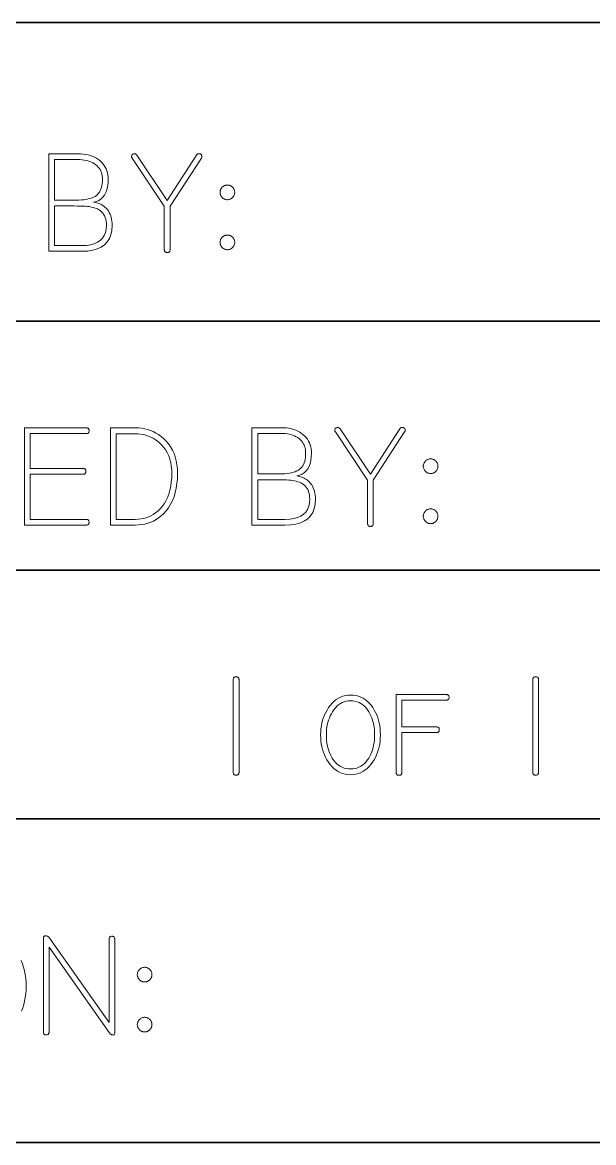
# Model space of a CAD drawing. Extents: x 0 to 297, y 0 to 210.
# Drawn here: x 261.66 to 273.13, y 21.5 to 44 of the extents above; entities that cross this region are included whole.
import ezdxf

# ---------------------------------------------------------------- set-up
doc = ezdxf.new("R2010")
doc.units = 0

msp = doc.modelspace()

# ---------------------------------------------------------------- linework, layer by layer
at = {"color": 7, "lineweight": 35}
for p, q in [((146.5, 44), (287, 44)), ((250.5, 38), (287, 38)), ((146.5, 33), (287, 33)), ((250.5, 28), (287, 28)), ((146.5, 21.5), (287, 21.5))]:
    msp.add_line(p, q, dxfattribs=at)
at = {"color": 7, "lineweight": 13}
for points in [[(263.46, 39.922), (263.453, 39.823), (263.435, 39.735), (263.405, 39.657), (263.362, 39.59), (263.307, 39.532), (263.239, 39.486), (263.16, 39.449), (263.068, 39.423), (262.964, 39.408), (262.848, 39.403), (262.184, 39.403), (262.184, 41.359), (262.767, 41.359), (262.823, 41.358), (262.876, 41.354), (262.927, 41.347), (262.976, 41.337), (263.022, 41.324), (263.066, 41.309), (263.107, 41.291), (263.146, 41.27), (263.182, 41.246), (263.216, 41.219), (263.247, 41.19), (263.274, 41.16), (263.299, 41.127), (263.32, 41.092), (263.338, 41.056), (263.353, 41.018), (263.364, 40.977), (263.372, 40.935), (263.377, 40.891), (263.379, 40.846), (263.376, 40.769), (263.367, 40.7), (263.353, 40.637), (263.332, 40.581), (263.306, 40.532), (263.274, 40.49), (263.236, 40.455), (263.192, 40.426), (263.143, 40.405), (263.087, 40.39), (263.118, 40.384), (263.148, 40.377), (263.177, 40.369), (263.204, 40.359), (263.23, 40.347), (263.255, 40.334), (263.278, 40.319), (263.301, 40.303), (263.322, 40.285), (263.341, 40.266), (263.364, 40.24), (263.384, 40.212), (263.402, 40.182), (263.417, 40.151), (263.43, 40.118), (263.441, 40.082), (263.449, 40.045), (263.455, 40.006), (263.458, 39.965)], [(263.263, 40.848), (263.262, 40.885), (263.258, 40.92), (263.251, 40.954), (263.242, 40.985), (263.23, 41.015), (263.216, 41.043), (263.198, 41.07), (263.178, 41.095), (263.156, 41.118), (263.131, 41.14), (263.103, 41.16), (263.074, 41.177), (263.042, 41.193), (263.009, 41.206), (262.973, 41.218), (262.936, 41.227), (262.897, 41.235), (262.855, 41.24), (262.812, 41.243), (262.767, 41.244), (262.299, 41.244), (262.299, 40.43), (262.735, 40.43), (262.791, 40.431), (262.843, 40.434), (262.892, 40.438), (262.937, 40.445), (262.98, 40.453), (263.019, 40.464), (263.055, 40.476), (263.087, 40.49), (263.116, 40.506), (263.142, 40.524), (263.165, 40.544), (263.186, 40.567), (263.204, 40.592), (263.22, 40.621), (263.233, 40.652), (263.244, 40.686), (263.252, 40.722), (263.258, 40.762), (263.262, 40.804)], [(265.252, 41.273), (264.623, 40.306), (264.623, 39.434), (264.622, 39.423), (264.62, 39.414), (264.617, 39.405), (264.613, 39.397), (264.608, 39.391), (264.602, 39.386), (264.594, 39.382), (264.586, 39.379), (264.576, 39.377), (264.565, 39.377), (264.554, 39.377), (264.544, 39.379), (264.535, 39.382), (264.528, 39.386), (264.522, 39.391), (264.516, 39.397), (264.512, 39.405), (264.51, 39.414), (264.508, 39.423), (264.507, 39.434), (264.507, 40.306), (263.861, 41.273), (263.859, 41.276), (263.857, 41.279), (263.855, 41.282), (263.853, 41.285), (263.852, 41.288), (263.851, 41.291), (263.85, 41.294), (263.85, 41.298), (263.849, 41.301), (263.849, 41.304), (263.85, 41.315), (263.852, 41.325), (263.855, 41.334), (263.859, 41.341), (263.864, 41.348), (263.871, 41.353), (263.879, 41.357), (263.888, 41.36), (263.898, 41.362), (263.91, 41.362), (263.915, 41.362), (263.92, 41.361), (263.925, 41.36), (263.929, 41.358), (263.934, 41.356), (263.938, 41.353), (263.942, 41.349), (263.946, 41.346), (263.95, 41.341), (263.953, 41.336), (264.565, 40.424), (265.154, 41.336), (265.157, 41.341), (265.161, 41.346), (265.165, 41.349), (265.169, 41.353), (265.174, 41.356), (265.179, 41.358), (265.184, 41.36), (265.189, 41.361), (265.194, 41.362), (265.2, 41.362), (265.212, 41.362), (265.223, 41.36), (265.232, 41.357), (265.24, 41.353), (265.247, 41.348), (265.253, 41.341), (265.258, 41.334), (265.261, 41.325), (265.263, 41.315), (265.263, 41.304), (265.263, 41.301), (265.263, 41.298), (265.262, 41.294), (265.262, 41.291), (265.26, 41.288), (265.259, 41.285), (265.258, 41.282), (265.256, 41.279), (265.254, 41.276)], [(265.921, 40.586), (265.921, 40.574), (265.92, 40.562), (265.917, 40.551), (265.914, 40.54), (265.911, 40.53), (265.906, 40.519), (265.9, 40.509), (265.894, 40.5), (265.886, 40.491), (265.878, 40.482), (265.869, 40.474), (265.86, 40.466), (265.851, 40.46), (265.841, 40.454), (265.83, 40.449), (265.82, 40.446), (265.809, 40.443), (265.798, 40.44), (265.786, 40.439), (265.774, 40.439), (265.762, 40.439), (265.751, 40.44), (265.739, 40.443), (265.728, 40.446), (265.718, 40.449), (265.708, 40.454), (265.698, 40.46), (265.688, 40.466), (265.679, 40.474), (265.67, 40.482), (265.662, 40.491), (265.655, 40.5), (265.648, 40.509), (265.643, 40.519), (265.638, 40.53), (265.634, 40.54), (265.631, 40.551), (265.629, 40.562), (265.627, 40.574), (265.627, 40.586), (265.627, 40.598), (265.629, 40.609), (265.631, 40.621), (265.634, 40.632), (265.638, 40.642), (265.643, 40.652), (265.648, 40.662), (265.655, 40.672), (265.662, 40.681), (265.67, 40.69), (265.679, 40.698), (265.688, 40.705), (265.698, 40.712), (265.708, 40.717), (265.718, 40.722), (265.728, 40.726), (265.739, 40.729), (265.751, 40.731), (265.762, 40.733), (265.774, 40.733), (265.786, 40.733), (265.798, 40.731), (265.809, 40.729), (265.82, 40.726), (265.83, 40.722), (265.841, 40.717), (265.851, 40.712), (265.86, 40.705), (265.869, 40.698), (265.878, 40.69), (265.886, 40.681), (265.894, 40.672), (265.9, 40.662), (265.906, 40.652), (265.911, 40.642), (265.914, 40.632), (265.917, 40.621), (265.92, 40.609), (265.921, 40.598)], [(263.344, 39.928), (263.343, 39.97), (263.338, 40.011), (263.33, 40.048), (263.319, 40.083), (263.305, 40.115), (263.288, 40.145), (263.268, 40.173), (263.244, 40.198), (263.218, 40.22), (263.188, 40.24), (263.163, 40.253), (263.136, 40.265), (263.107, 40.275), (263.075, 40.284), (263.04, 40.292), (263.004, 40.299), (262.965, 40.304), (262.923, 40.308), (262.879, 40.31), (262.833, 40.312), (262.762, 40.312), (262.695, 40.313), (262.631, 40.313), (262.572, 40.314), (262.517, 40.314), (262.465, 40.314), (262.418, 40.314), (262.374, 40.314), (262.335, 40.315), (262.299, 40.315), (262.299, 39.518), (262.848, 39.518), (262.942, 39.522), (263.026, 39.534), (263.101, 39.555), (263.165, 39.584), (263.22, 39.62), (263.265, 39.666), (263.299, 39.719), (263.324, 39.78), (263.339, 39.85)], [(265.921, 39.582), (265.921, 39.57), (265.92, 39.558), (265.917, 39.547), (265.914, 39.536), (265.911, 39.525), (265.906, 39.515), (265.9, 39.505), (265.894, 39.496), (265.886, 39.486), (265.878, 39.478), (265.869, 39.469), (265.86, 39.462), (265.851, 39.456), (265.841, 39.45), (265.83, 39.445), (265.82, 39.441), (265.809, 39.438), (265.798, 39.436), (265.786, 39.435), (265.774, 39.434), (265.762, 39.435), (265.751, 39.436), (265.739, 39.438), (265.728, 39.441), (265.718, 39.445), (265.708, 39.45), (265.698, 39.456), (265.688, 39.462), (265.679, 39.469), (265.67, 39.478), (265.662, 39.486), (265.655, 39.496), (265.648, 39.505), (265.643, 39.515), (265.638, 39.525), (265.634, 39.536), (265.631, 39.547), (265.629, 39.558), (265.627, 39.57), (265.627, 39.582), (265.627, 39.593), (265.629, 39.605), (265.631, 39.616), (265.634, 39.627), (265.638, 39.638), (265.643, 39.648), (265.648, 39.658), (265.655, 39.667), (265.662, 39.677), (265.67, 39.685), (265.679, 39.694), (265.688, 39.701), (265.698, 39.708), (265.708, 39.713), (265.718, 39.718), (265.728, 39.722), (265.739, 39.725), (265.751, 39.727), (265.762, 39.728), (265.774, 39.729), (265.786, 39.728), (265.798, 39.727), (265.809, 39.725), (265.82, 39.722), (265.83, 39.718), (265.841, 39.713), (265.851, 39.708), (265.86, 39.701), (265.869, 39.694), (265.878, 39.685), (265.886, 39.677), (265.894, 39.667), (265.9, 39.658), (265.906, 39.648), (265.911, 39.638), (265.914, 39.627), (265.917, 39.616), (265.92, 39.605), (265.921, 39.593)], [(262.937, 33.903), (261.696, 33.903), (261.696, 35.856), (262.937, 35.856), (262.948, 35.856), (262.958, 35.854), (262.967, 35.851), (262.974, 35.847), (262.981, 35.842), (262.986, 35.836), (262.99, 35.828), (262.993, 35.819), (262.994, 35.81), (262.995, 35.799), (262.994, 35.788), (262.993, 35.778), (262.99, 35.769), (262.986, 35.762), (262.981, 35.755), (262.974, 35.75), (262.967, 35.746), (262.958, 35.743), (262.948, 35.742), (262.937, 35.741), (261.812, 35.741), (261.812, 35.04), (262.874, 35.04), (262.885, 35.039), (262.895, 35.037), (262.903, 35.034), (262.911, 35.03), (262.917, 35.025), (262.922, 35.019), (262.926, 35.011), (262.929, 35.003), (262.931, 34.993), (262.931, 34.982), (262.931, 34.971), (262.929, 34.961), (262.926, 34.953), (262.922, 34.945), (262.917, 34.939), (262.911, 34.933), (262.903, 34.929), (262.895, 34.927), (262.885, 34.925), (262.874, 34.924), (261.812, 34.924), (261.812, 34.018), (262.937, 34.018), (262.948, 34.017), (262.958, 34.016), (262.967, 34.013), (262.974, 34.009), (262.981, 34.004), (262.986, 33.997), (262.99, 33.99), (262.993, 33.981), (262.994, 33.971), (262.995, 33.96), (262.994, 33.949), (262.993, 33.94), (262.99, 33.931), (262.986, 33.923), (262.981, 33.917), (262.974, 33.912), (262.967, 33.908), (262.958, 33.905), (262.948, 33.903)], [(264.773, 34.944), (264.77, 34.84), (264.761, 34.741), (264.747, 34.647), (264.727, 34.558), (264.702, 34.474), (264.671, 34.395), (264.634, 34.321), (264.592, 34.253), (264.544, 34.189), (264.49, 34.131), (264.443, 34.087), (264.393, 34.049), (264.342, 34.014), (264.289, 33.985), (264.233, 33.96), (264.175, 33.939), (264.116, 33.923), (264.054, 33.912), (263.99, 33.905), (263.924, 33.903), (263.428, 33.903), (263.428, 35.856), (263.921, 35.856), (263.986, 35.854), (264.049, 35.848), (264.111, 35.837), (264.17, 35.822), (264.228, 35.803), (264.284, 35.78), (264.338, 35.752), (264.391, 35.72), (264.441, 35.683), (264.49, 35.643), (264.544, 35.591), (264.592, 35.535), (264.634, 35.475), (264.671, 35.411), (264.702, 35.343), (264.727, 35.271), (264.747, 35.195), (264.761, 35.116), (264.77, 35.032)], [(267.543, 34.422), (267.537, 34.323), (267.519, 34.235), (267.488, 34.157), (267.445, 34.09), (267.39, 34.032), (267.323, 33.986), (267.243, 33.949), (267.152, 33.923), (267.048, 33.908), (266.931, 33.903), (266.268, 33.903), (266.268, 35.859), (266.851, 35.859), (266.907, 35.858), (266.96, 35.854), (267.011, 35.847), (267.06, 35.837), (267.106, 35.824), (267.149, 35.809), (267.191, 35.791), (267.229, 35.77), (267.266, 35.746), (267.299, 35.719), (267.33, 35.69), (267.358, 35.66), (267.383, 35.627), (267.404, 35.592), (267.422, 35.556), (267.436, 35.518), (267.448, 35.477), (267.456, 35.435), (267.461, 35.391), (267.462, 35.346), (267.46, 35.269), (267.451, 35.2), (267.436, 35.137), (267.416, 35.081), (267.39, 35.032), (267.358, 34.99), (267.32, 34.955), (267.276, 34.926), (267.226, 34.905), (267.171, 34.89), (267.202, 34.884), (267.232, 34.877), (267.261, 34.869), (267.288, 34.859), (267.314, 34.847), (267.339, 34.834), (267.362, 34.819), (267.384, 34.803), (267.405, 34.785), (267.425, 34.766), (267.447, 34.74), (267.468, 34.712), (267.485, 34.682), (267.501, 34.651), (267.514, 34.618), (267.524, 34.582), (267.533, 34.545), (267.539, 34.506), (267.542, 34.465)], [(269.336, 35.773), (268.706, 34.806), (268.706, 33.934), (268.706, 33.923), (268.704, 33.914), (268.701, 33.905), (268.697, 33.897), (268.692, 33.891), (268.686, 33.886), (268.678, 33.882), (268.669, 33.879), (268.66, 33.877), (268.649, 33.877), (268.638, 33.877), (268.628, 33.879), (268.619, 33.882), (268.612, 33.886), (268.605, 33.891), (268.6, 33.897), (268.596, 33.905), (268.593, 33.914), (268.591, 33.923), (268.591, 33.934), (268.591, 34.806), (267.944, 35.773), (267.942, 35.776), (267.94, 35.779), (267.939, 35.782), (267.937, 35.785), (267.936, 35.788), (267.935, 35.791), (267.934, 35.794), (267.933, 35.798), (267.933, 35.801), (267.933, 35.804), (267.934, 35.815), (267.935, 35.825), (267.938, 35.834), (267.943, 35.841), (267.948, 35.848), (267.955, 35.853), (267.963, 35.857), (267.972, 35.86), (267.982, 35.862), (267.993, 35.862), (267.999, 35.862), (268.004, 35.861), (268.008, 35.86), (268.013, 35.858), (268.017, 35.856), (268.022, 35.853), (268.026, 35.849), (268.03, 35.846), (268.033, 35.841), (268.037, 35.836), (268.649, 34.924), (269.237, 35.836), (269.241, 35.841), (269.245, 35.846), (269.249, 35.849), (269.253, 35.853), (269.258, 35.856), (269.262, 35.858), (269.267, 35.86), (269.272, 35.861), (269.278, 35.862), (269.284, 35.862), (269.296, 35.862), (269.306, 35.86), (269.316, 35.857), (269.324, 35.853), (269.331, 35.848), (269.337, 35.841), (269.341, 35.834), (269.345, 35.825), (269.346, 35.815), (269.347, 35.804), (269.347, 35.801), (269.347, 35.798), (269.346, 35.794), (269.345, 35.791), (269.344, 35.788), (269.343, 35.785), (269.341, 35.782), (269.34, 35.779), (269.338, 35.776)], [(264.657, 34.944), (264.655, 35.021), (264.647, 35.093), (264.635, 35.163), (264.618, 35.229), (264.596, 35.291), (264.569, 35.351), (264.537, 35.406), (264.5, 35.459), (264.459, 35.508), (264.412, 35.553), (264.37, 35.588), (264.326, 35.62), (264.281, 35.648), (264.234, 35.672), (264.185, 35.692), (264.136, 35.709), (264.084, 35.721), (264.031, 35.731), (263.977, 35.736), (263.921, 35.738), (263.543, 35.738), (263.543, 34.018), (263.924, 34.018), (263.981, 34.02), (264.036, 34.026), (264.09, 34.036), (264.141, 34.051), (264.191, 34.069), (264.239, 34.092), (264.286, 34.118), (264.331, 34.149), (264.374, 34.184), (264.415, 34.223), (264.461, 34.275), (264.502, 34.331), (264.539, 34.392), (264.57, 34.458), (264.597, 34.527), (264.618, 34.602), (264.635, 34.681), (264.648, 34.764), (264.655, 34.852)], [(267.347, 35.348), (267.346, 35.385), (267.342, 35.42), (267.335, 35.454), (267.326, 35.485), (267.314, 35.515), (267.299, 35.543), (267.282, 35.57), (267.262, 35.595), (267.24, 35.618), (267.214, 35.64), (267.187, 35.66), (267.157, 35.677), (267.126, 35.693), (267.092, 35.706), (267.057, 35.718), (267.02, 35.727), (266.98, 35.735), (266.939, 35.74), (266.896, 35.743), (266.851, 35.744), (266.383, 35.744), (266.383, 34.93), (266.819, 34.93), (266.874, 34.931), (266.927, 34.934), (266.976, 34.938), (267.021, 34.945), (267.063, 34.953), (267.103, 34.964), (267.138, 34.976), (267.171, 34.99), (267.2, 35.006), (267.226, 35.024), (267.249, 35.044), (267.269, 35.067), (267.288, 35.092), (267.303, 35.121), (267.317, 35.152), (267.328, 35.186), (267.336, 35.222), (267.342, 35.262), (267.346, 35.304)], [(270.005, 35.086), (270.005, 35.074), (270.003, 35.062), (270.001, 35.051), (269.998, 35.04), (269.994, 35.03), (269.989, 35.019), (269.984, 35.009), (269.977, 35), (269.97, 34.991), (269.962, 34.982), (269.953, 34.974), (269.944, 34.966), (269.934, 34.96), (269.924, 34.954), (269.914, 34.949), (269.904, 34.946), (269.893, 34.943), (269.881, 34.94), (269.87, 34.939), (269.858, 34.939), (269.846, 34.939), (269.834, 34.94), (269.823, 34.943), (269.812, 34.946), (269.802, 34.949), (269.791, 34.954), (269.781, 34.96), (269.772, 34.966), (269.763, 34.974), (269.754, 34.982), (269.746, 34.991), (269.738, 35), (269.732, 35.009), (269.726, 35.019), (269.721, 35.03), (269.718, 35.04), (269.715, 35.051), (269.712, 35.062), (269.711, 35.074), (269.711, 35.086), (269.711, 35.098), (269.712, 35.109), (269.715, 35.121), (269.718, 35.132), (269.721, 35.142), (269.726, 35.152), (269.732, 35.162), (269.738, 35.172), (269.746, 35.181), (269.754, 35.19), (269.763, 35.198), (269.772, 35.205), (269.781, 35.212), (269.791, 35.217), (269.802, 35.222), (269.812, 35.226), (269.823, 35.229), (269.834, 35.231), (269.846, 35.233), (269.858, 35.233), (269.87, 35.233), (269.881, 35.231), (269.893, 35.229), (269.904, 35.226), (269.914, 35.222), (269.924, 35.217), (269.934, 35.212), (269.944, 35.205), (269.953, 35.198), (269.962, 35.19), (269.97, 35.181), (269.977, 35.172), (269.984, 35.162), (269.989, 35.152), (269.994, 35.142), (269.998, 35.132), (270.001, 35.121), (270.003, 35.109), (270.005, 35.098)], [(267.428, 34.428), (267.426, 34.47), (267.422, 34.511), (267.414, 34.548), (267.403, 34.583), (267.389, 34.615), (267.372, 34.645), (267.352, 34.673), (267.328, 34.698), (267.302, 34.72), (267.272, 34.74), (267.247, 34.753), (267.22, 34.765), (267.19, 34.775), (267.158, 34.784), (267.124, 34.792), (267.087, 34.799), (267.048, 34.804), (267.007, 34.808), (266.963, 34.81), (266.917, 34.812), (266.846, 34.812), (266.778, 34.813), (266.715, 34.813), (266.656, 34.814), (266.6, 34.814), (266.549, 34.814), (266.501, 34.814), (266.458, 34.814), (266.419, 34.815), (266.383, 34.815), (266.383, 34.018), (266.931, 34.018), (267.026, 34.022), (267.11, 34.034), (267.185, 34.055), (267.249, 34.084), (267.304, 34.12), (267.348, 34.166), (267.383, 34.219), (267.408, 34.28), (267.423, 34.35)], [(270.005, 34.082), (270.005, 34.07), (270.003, 34.058), (270.001, 34.047), (269.998, 34.036), (269.994, 34.025), (269.989, 34.015), (269.984, 34.005), (269.977, 33.996), (269.97, 33.986), (269.962, 33.978), (269.953, 33.969), (269.944, 33.962), (269.934, 33.956), (269.924, 33.95), (269.914, 33.945), (269.904, 33.941), (269.893, 33.938), (269.881, 33.936), (269.87, 33.935), (269.858, 33.934), (269.846, 33.935), (269.834, 33.936), (269.823, 33.938), (269.812, 33.941), (269.802, 33.945), (269.791, 33.95), (269.781, 33.956), (269.772, 33.962), (269.763, 33.969), (269.754, 33.978), (269.746, 33.986), (269.738, 33.996), (269.732, 34.005), (269.726, 34.015), (269.721, 34.025), (269.718, 34.036), (269.715, 34.047), (269.712, 34.058), (269.711, 34.07), (269.711, 34.082), (269.711, 34.093), (269.712, 34.105), (269.715, 34.116), (269.718, 34.127), (269.721, 34.138), (269.726, 34.148), (269.732, 34.158), (269.738, 34.167), (269.746, 34.177), (269.754, 34.185), (269.763, 34.194), (269.772, 34.201), (269.781, 34.208), (269.791, 34.213), (269.802, 34.218), (269.812, 34.222), (269.823, 34.225), (269.834, 34.227), (269.846, 34.228), (269.858, 34.229), (269.87, 34.228), (269.881, 34.227), (269.893, 34.225), (269.904, 34.222), (269.914, 34.218), (269.924, 34.213), (269.934, 34.208), (269.944, 34.201), (269.953, 34.194), (269.962, 34.185), (269.97, 34.177), (269.977, 34.167), (269.984, 34.158), (269.989, 34.148), (269.994, 34.138), (269.998, 34.127), (270.001, 34.116), (270.003, 34.105), (270.005, 34.093)], [(266.008, 28.937), (266.007, 28.926), (266.006, 28.916), (266.003, 28.908), (265.999, 28.9), (265.993, 28.894), (265.987, 28.889), (265.98, 28.885), (265.971, 28.882), (265.961, 28.88), (265.95, 28.88), (265.939, 28.88), (265.929, 28.882), (265.921, 28.885), (265.913, 28.889), (265.907, 28.894), (265.902, 28.9), (265.898, 28.908), (265.895, 28.916), (265.893, 28.926), (265.892, 28.937), (265.892, 30.799), (265.893, 30.81), (265.895, 30.819), (265.898, 30.828), (265.902, 30.836), (265.907, 30.842), (265.913, 30.847), (265.921, 30.851), (265.929, 30.854), (265.939, 30.856), (265.95, 30.856), (265.961, 30.856), (265.971, 30.854), (265.98, 30.851), (265.987, 30.847), (265.993, 30.842), (265.999, 30.836), (266.003, 30.828), (266.006, 30.819), (266.007, 30.81), (266.008, 30.799)], [(272.025, 28.937), (272.025, 28.926), (272.023, 28.916), (272.02, 28.908), (272.016, 28.9), (272.011, 28.894), (272.004, 28.889), (271.997, 28.885), (271.988, 28.882), (271.978, 28.88), (271.968, 28.88), (271.957, 28.88), (271.947, 28.882), (271.938, 28.885), (271.931, 28.889), (271.924, 28.894), (271.919, 28.9), (271.915, 28.908), (271.912, 28.916), (271.91, 28.926), (271.91, 28.937), (271.91, 30.799), (271.91, 30.81), (271.912, 30.819), (271.915, 30.828), (271.919, 30.836), (271.924, 30.842), (271.931, 30.847), (271.938, 30.851), (271.947, 30.854), (271.957, 30.856), (271.968, 30.856), (271.978, 30.856), (271.988, 30.854), (271.997, 30.851), (272.004, 30.847), (272.011, 30.842), (272.016, 30.836), (272.02, 30.828), (272.023, 30.819), (272.025, 30.81), (272.025, 30.799)], [(268.848, 29.688), (268.846, 29.626), (268.842, 29.565), (268.834, 29.506), (268.823, 29.449), (268.809, 29.394), (268.792, 29.34), (268.771, 29.288), (268.748, 29.238), (268.722, 29.189), (268.692, 29.142), (268.657, 29.094), (268.62, 29.051), (268.58, 29.013), (268.539, 28.98), (268.496, 28.952), (268.45, 28.929), (268.403, 28.911), (268.353, 28.898), (268.301, 28.891), (268.247, 28.888), (268.194, 28.891), (268.143, 28.898), (268.094, 28.911), (268.046, 28.929), (268.001, 28.952), (267.957, 28.98), (267.916, 29.013), (267.876, 29.051), (267.839, 29.094), (267.803, 29.142), (267.773, 29.19), (267.747, 29.239), (267.724, 29.29), (267.703, 29.342), (267.686, 29.396), (267.672, 29.452), (267.661, 29.509), (267.653, 29.568), (267.649, 29.628), (267.647, 29.69), (267.649, 29.752), (267.654, 29.812), (267.662, 29.87), (267.673, 29.927), (267.688, 29.983), (267.705, 30.036), (267.726, 30.089), (267.751, 30.139), (267.778, 30.188), (267.809, 30.236), (267.844, 30.284), (267.882, 30.327), (267.921, 30.365), (267.962, 30.398), (268.005, 30.426), (268.05, 30.449), (268.096, 30.467), (268.145, 30.48), (268.195, 30.487), (268.247, 30.49), (268.302, 30.487), (268.355, 30.48), (268.406, 30.467), (268.454, 30.449), (268.5, 30.426), (268.544, 30.398), (268.586, 30.365), (268.625, 30.327), (268.663, 30.284), (268.698, 30.236), (268.726, 30.189), (268.752, 30.14), (268.774, 30.09), (268.794, 30.037), (268.81, 29.983), (268.824, 29.928), (268.834, 29.87), (268.842, 29.811), (268.846, 29.75)], [(270.17, 30.386), (269.281, 30.386), (269.281, 29.849), (269.973, 29.849), (269.984, 29.849), (269.994, 29.847), (270.003, 29.844), (270.01, 29.84), (270.017, 29.835), (270.022, 29.828), (270.026, 29.821), (270.029, 29.812), (270.03, 29.802), (270.031, 29.791), (270.03, 29.781), (270.029, 29.771), (270.026, 29.762), (270.022, 29.755), (270.017, 29.748), (270.01, 29.743), (270.003, 29.739), (269.994, 29.736), (269.984, 29.734), (269.973, 29.734), (269.281, 29.734), (269.281, 28.934), (269.28, 28.923), (269.278, 28.914), (269.275, 28.905), (269.271, 28.897), (269.266, 28.891), (269.26, 28.886), (269.252, 28.882), (269.244, 28.879), (269.234, 28.877), (269.223, 28.877), (269.212, 28.877), (269.202, 28.879), (269.194, 28.882), (269.186, 28.886), (269.18, 28.891), (269.174, 28.897), (269.17, 28.905), (269.168, 28.914), (269.166, 28.923), (269.165, 28.934), (269.165, 30.501), (270.17, 30.501), (270.181, 30.501), (270.19, 30.499), (270.199, 30.496), (270.206, 30.492), (270.213, 30.487), (270.218, 30.481), (270.222, 30.473), (270.225, 30.465), (270.227, 30.455), (270.227, 30.444), (270.227, 30.433), (270.225, 30.423), (270.222, 30.414), (270.218, 30.407), (270.213, 30.4), (270.206, 30.395), (270.199, 30.391), (270.19, 30.388), (270.181, 30.387)], [(268.732, 29.688), (268.731, 29.742), (268.728, 29.794), (268.722, 29.845), (268.714, 29.894), (268.703, 29.941), (268.691, 29.986), (268.676, 30.03), (268.658, 30.073), (268.639, 30.113), (268.617, 30.152), (268.589, 30.194), (268.56, 30.232), (268.528, 30.266), (268.494, 30.294), (268.458, 30.319), (268.42, 30.339), (268.38, 30.354), (268.338, 30.366), (268.294, 30.372), (268.247, 30.374), (268.203, 30.372), (268.161, 30.366), (268.12, 30.354), (268.082, 30.339), (268.045, 30.319), (268.01, 30.294), (267.976, 30.266), (267.945, 30.232), (267.915, 30.194), (267.887, 30.152), (267.863, 30.112), (267.842, 30.071), (267.823, 30.028), (267.807, 29.984), (267.794, 29.938), (267.782, 29.891), (267.774, 29.842), (267.768, 29.792), (267.764, 29.741), (267.763, 29.688), (267.764, 29.634), (267.767, 29.582), (267.773, 29.532), (267.782, 29.483), (267.792, 29.436), (267.805, 29.39), (267.821, 29.346), (267.838, 29.303), (267.858, 29.262), (267.881, 29.223), (267.909, 29.181), (267.939, 29.144), (267.971, 29.111), (268.005, 29.083), (268.04, 29.058), (268.078, 29.039), (268.118, 29.023), (268.159, 29.012), (268.202, 29.006), (268.247, 29.004), (268.293, 29.006), (268.336, 29.012), (268.377, 29.023), (268.417, 29.039), (268.455, 29.058), (268.49, 29.083), (268.524, 29.111), (268.556, 29.144), (268.586, 29.181), (268.614, 29.223), (268.636, 29.262), (268.657, 29.303), (268.674, 29.346), (268.69, 29.39), (268.703, 29.436), (268.713, 29.483), (268.722, 29.532), (268.728, 29.582), (268.731, 29.634)], [(263.512, 23.714), (263.511, 23.704), (263.51, 23.695), (263.508, 23.687), (263.505, 23.681), (263.501, 23.675), (263.497, 23.67), (263.492, 23.667), (263.486, 23.664), (263.479, 23.662), (263.471, 23.662), (263.463, 23.662), (263.455, 23.664), (263.447, 23.667), (263.44, 23.67), (263.432, 23.675), (263.425, 23.681), (263.417, 23.687), (263.41, 23.695), (263.403, 23.704), (263.396, 23.714), (262.193, 25.425), (262.193, 23.723), (262.192, 23.712), (262.19, 23.702), (262.187, 23.693), (262.183, 23.686), (262.178, 23.679), (262.172, 23.674), (262.164, 23.67), (262.156, 23.667), (262.146, 23.665), (262.135, 23.665), (262.124, 23.665), (262.114, 23.667), (262.105, 23.67), (262.098, 23.674), (262.092, 23.679), (262.086, 23.686), (262.082, 23.693), (262.079, 23.702), (262.078, 23.712), (262.077, 23.723), (262.077, 25.601), (262.078, 25.611), (262.079, 25.62), (262.081, 25.628), (262.085, 25.635), (262.089, 25.64), (262.094, 25.645), (262.1, 25.649), (262.107, 25.651), (262.115, 25.653), (262.123, 25.653), (262.133, 25.653), (262.142, 25.651), (262.152, 25.649), (262.16, 25.645), (262.169, 25.64), (262.177, 25.635), (262.185, 25.628), (262.193, 25.62), (262.2, 25.611), (262.207, 25.601), (263.396, 23.913), (263.396, 25.587), (263.397, 25.598), (263.398, 25.608), (263.401, 25.616), (263.405, 25.624), (263.411, 25.63), (263.417, 25.635), (263.424, 25.639), (263.433, 25.642), (263.443, 25.644), (263.454, 25.645), (263.465, 25.644), (263.475, 25.642), (263.483, 25.639), (263.491, 25.635), (263.497, 25.63), (263.502, 25.624), (263.506, 25.616), (263.509, 25.608), (263.511, 25.598), (263.512, 25.587)], [(264.259, 24.874), (264.259, 24.862), (264.257, 24.851), (264.255, 24.839), (264.252, 24.828), (264.248, 24.818), (264.243, 24.808), (264.238, 24.798), (264.231, 24.788), (264.224, 24.779), (264.216, 24.77), (264.207, 24.762), (264.198, 24.755), (264.188, 24.748), (264.178, 24.742), (264.168, 24.738), (264.158, 24.734), (264.147, 24.731), (264.135, 24.729), (264.124, 24.727), (264.112, 24.727), (264.1, 24.727), (264.088, 24.729), (264.077, 24.731), (264.066, 24.734), (264.056, 24.738), (264.045, 24.742), (264.035, 24.748), (264.026, 24.755), (264.017, 24.762), (264.008, 24.77), (264, 24.779), (263.992, 24.788), (263.986, 24.798), (263.98, 24.808), (263.975, 24.818), (263.972, 24.828), (263.969, 24.839), (263.966, 24.851), (263.965, 24.862), (263.965, 24.874), (263.965, 24.886), (263.966, 24.898), (263.969, 24.909), (263.972, 24.92), (263.975, 24.93), (263.98, 24.941), (263.986, 24.95), (263.992, 24.96), (264, 24.969), (264.008, 24.978), (264.017, 24.986), (264.026, 24.994), (264.035, 25), (264.045, 25.006), (264.056, 25.01), (264.066, 25.014), (264.077, 25.017), (264.088, 25.02), (264.1, 25.021), (264.112, 25.021), (264.124, 25.021), (264.135, 25.02), (264.147, 25.017), (264.158, 25.014), (264.168, 25.01), (264.178, 25.006), (264.188, 25), (264.198, 24.994), (264.207, 24.986), (264.216, 24.978), (264.224, 24.969), (264.231, 24.96), (264.238, 24.95), (264.243, 24.941), (264.248, 24.93), (264.252, 24.92), (264.255, 24.909), (264.257, 24.898), (264.259, 24.886)], [(264.259, 23.87), (264.259, 23.858), (264.257, 23.846), (264.255, 23.835), (264.252, 23.824), (264.248, 23.813), (264.243, 23.803), (264.238, 23.793), (264.231, 23.784), (264.224, 23.775), (264.216, 23.766), (264.207, 23.758), (264.198, 23.75), (264.188, 23.744), (264.178, 23.738), (264.168, 23.733), (264.158, 23.73), (264.147, 23.726), (264.135, 23.724), (264.124, 23.723), (264.112, 23.723), (264.1, 23.723), (264.088, 23.724), (264.077, 23.726), (264.066, 23.73), (264.056, 23.733), (264.045, 23.738), (264.035, 23.744), (264.026, 23.75), (264.017, 23.758), (264.008, 23.766), (264, 23.775), (263.992, 23.784), (263.986, 23.793), (263.98, 23.803), (263.975, 23.813), (263.972, 23.824), (263.969, 23.835), (263.966, 23.846), (263.965, 23.858), (263.965, 23.87), (263.965, 23.882), (263.966, 23.893), (263.969, 23.905), (263.972, 23.915), (263.975, 23.926), (263.98, 23.936), (263.986, 23.946), (263.992, 23.956), (264, 23.965), (264.008, 23.974), (264.017, 23.982), (264.026, 23.989), (264.035, 23.996), (264.045, 24.001), (264.056, 24.006), (264.066, 24.01), (264.077, 24.013), (264.088, 24.015), (264.1, 24.017), (264.112, 24.017), (264.124, 24.017), (264.135, 24.015), (264.147, 24.013), (264.158, 24.01), (264.168, 24.006), (264.178, 24.001), (264.188, 23.996), (264.198, 23.989), (264.207, 23.982), (264.216, 23.974), (264.224, 23.965), (264.231, 23.956), (264.238, 23.946), (264.243, 23.936), (264.248, 23.926), (264.252, 23.915), (264.255, 23.905), (264.257, 23.893), (264.259, 23.882)]]:
    msp.add_lwpolyline(points, close=True, dxfattribs=at)
msp.add_lwpolyline([(261.632, 25.155), (261.658, 25.089), (261.68, 25.021), (261.699, 24.95), (261.713, 24.877), (261.723, 24.802), (261.729, 24.725), (261.731, 24.646), (261.729, 24.567), (261.723, 24.49), (261.714, 24.416), (261.7, 24.344), (261.683, 24.275), (261.662, 24.207), (261.638, 24.142)], dxfattribs=at)

doc.saveas('drawing.dxf')
